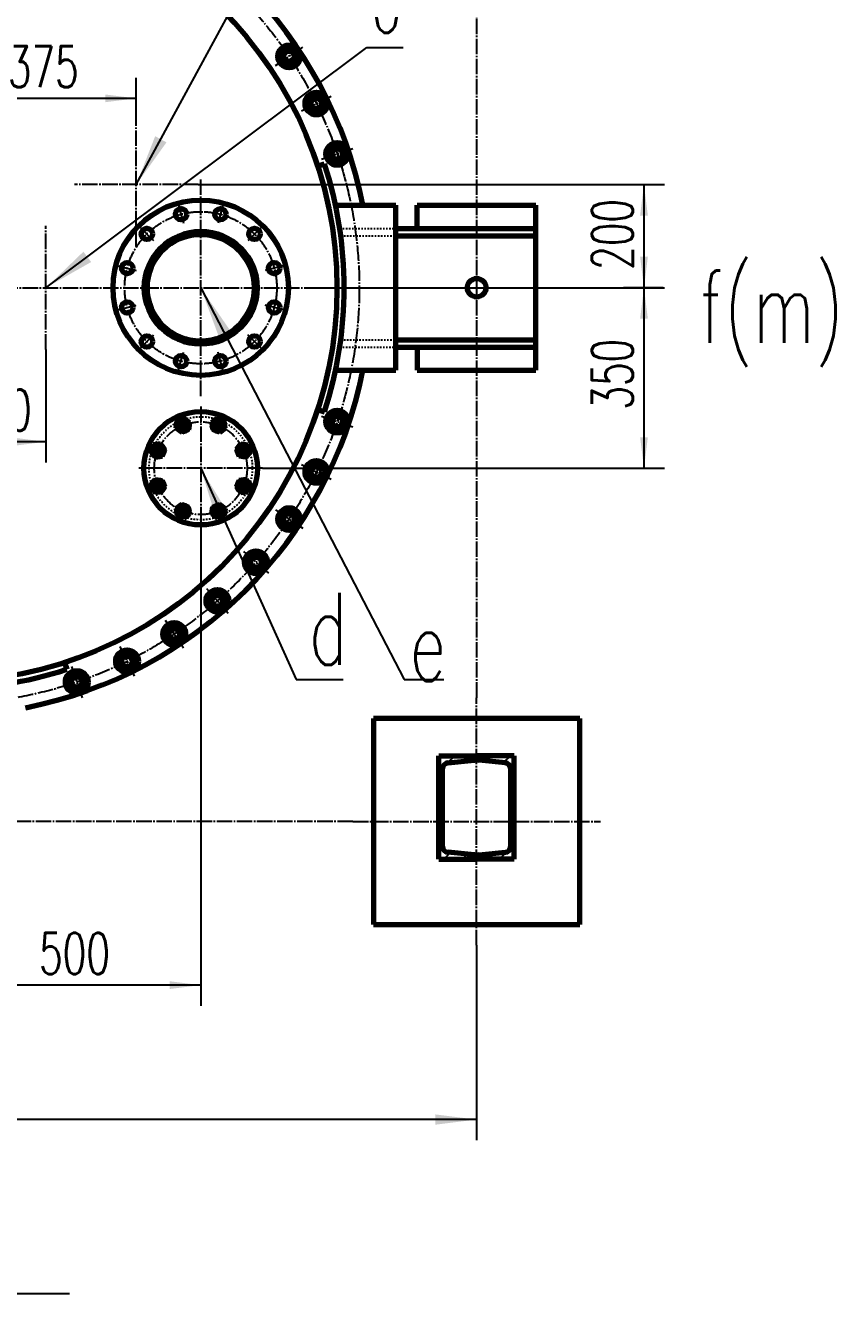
# Model space of a CAD drawing. Header units: millimetres. Extents: x -5940 to 5940, y -8410 to 8410.
# Drawn here: x -2843 to -1272, y -3916 to -1457 of the extents above; entities that cross this region are included whole.
import ezdxf

# ---------------------------------------------------------------- set-up
doc = ezdxf.new("R2010")
doc.units = ezdxf.units.MM
doc.linetypes.add('EB_DASH', pattern=[6, 3, -3])
doc.linetypes.add('EB_DASHDOT', pattern=[39, 30, -3, 3, -3])
for name, color, linetype, lineweight in [('CAXA0', 7, 'Continuous', 70), ('CAXA1', 1, 'EB_DASHDOT', 25), ('CAXA2', 6, 'EB_DASH', 25), ('CAXA3', 4, 'Continuous', 25), ('CAXA4', 3, 'Continuous', 25), ('CAXA5', 51, 'Continuous', 25)]:
    doc.layers.add(name, color=color, linetype=linetype, lineweight=lineweight)
doc.styles.add('机械', font='txt', dxfattribs={"width": 0.667, "bigfont": 'gbcbig.shx'})
doc.dimstyles.new('机械(4)', dxfattribs={"dimscale": 20, "dimtxt": 4, "dimasz": 3, "dimexe": 2, "dimexo": 0, "dimtad": 1, "dimdec": 1, "dimdsep": 46, "dimtxsty": '机械', "dimcen": 0, "dimdle": 4, "dimclrd": 256, "dimclre": 256, "dimclrt": 3, "dimaunit": 1, "dimazin": 2, "dimtfac": 1, "dimtdec": 3, "dimtmove": 0, "dimatfit": 3, "dimfxl": 0, "dimtolj": 1, "dimtzin": 0, "dimarcsym": 0})
doc.dimstyles.new('机械(5)', dxfattribs={"dimscale": 20, "dimtxt": 5, "dimasz": 4, "dimexe": 2, "dimexo": 0, "dimtad": 1, "dimdec": 1, "dimdsep": 46, "dimtxsty": '机械', "dimcen": 0, "dimdle": 5, "dimclrd": 256, "dimclre": 256, "dimclrt": 3, "dimazin": 2, "dimtfac": 1, "dimtdec": 3, "dimtmove": 0, "dimatfit": 3, "dimfxl": 0, "dimtolj": 1, "dimtzin": 0, "dimarcsym": 0})

# ---------------------------------------------------------------- blocks, each defined once
blk = doc.blocks.new('CAXBLOCK104', base_point=(-2743.9, -2730.2))
at = {"layer": 'CAXA0'}
for p, q in [((-2750.6, -2710.5), (-2764.3, -2726.2)), ((-2757.6, -2745.8), (-2764.3, -2726.2)), ((-2750.6, -2710.5), (-2730.2, -2714.6)), ((-2723.5, -2734.3), (-2730.2, -2714.6)), ((-2737.2, -2749.9), (-2757.6, -2745.8)), ((-2737.2, -2749.9), (-2723.5, -2734.3))]:
    blk.add_line(p, q, dxfattribs=at)
for radius in [22, 18, 10.2]:
    blk.add_circle((-2743.9, -2730.2), radius, dxfattribs=at)
at = {"layer": 'CAXA1', "linetype": 'EB_DASHDOT', "lineweight": 25}
blk.add_line((-2754.2, -2699.9), (-2733.6, -2760.5), dxfattribs=at)
at = {"layer": 'CAXA3'}
blk.add_arc((-2743.9, -2730.2), 12, 95.6096, 6.9163, dxfattribs=at)
blk = doc.blocks.new('CAXBLOCK105', base_point=(-2646.3, -2689.8))
at = {"layer": 'CAXA0'}
for p, q in [((-2655.5, -2671.2), (-2667.1, -2688.4)), ((-2655.5, -2671.2), (-2634.8, -2672.5)), ((-2625.6, -2691.2), (-2634.8, -2672.5)), ((-2657.9, -2707.1), (-2667.1, -2688.4)), ((-2637.1, -2708.4), (-2625.6, -2691.2)), ((-2637.1, -2708.4), (-2657.9, -2707.1))]:
    blk.add_line(p, q, dxfattribs=at)
for radius in [22, 18, 10.2]:
    blk.add_circle((-2646.3, -2689.8), radius, dxfattribs=at)
at = {"layer": 'CAXA1', "linetype": 'EB_DASHDOT', "lineweight": 25}
blk.add_line((-2660.5, -2661.1), (-2632.2, -2718.5), dxfattribs=at)
at = {"layer": 'CAXA3'}
blk.add_arc((-2646.3, -2689.8), 12, 103.1096, 14.4163, dxfattribs=at)
blk = doc.blocks.new('CAXBLOCK106', base_point=(-2554.8, -2637))
at = {"layer": 'CAXA0'}
for p, q in [((-2566.4, -2619.7), (-2575.6, -2638.3)), ((-2566.4, -2619.7), (-2545.6, -2618.3)), ((-2534.1, -2635.6), (-2545.6, -2618.3)), ((-2564, -2655.6), (-2575.6, -2638.3)), ((-2543.3, -2654.3), (-2564, -2655.6)), ((-2543.3, -2654.3), (-2534.1, -2635.6))]:
    blk.add_line(p, q, dxfattribs=at)
for radius in [22, 18, 10.2]:
    blk.add_circle((-2554.8, -2637), radius, dxfattribs=at)
at = {"layer": 'CAXA1', "linetype": 'EB_DASHDOT', "lineweight": 25}
blk.add_line((-2572.6, -2610.4), (-2537.1, -2663.6), dxfattribs=at)
at = {"layer": 'CAXA3'}
blk.add_arc((-2554.8, -2637), 12, 110.6096, 21.9163, dxfattribs=at)
blk = doc.blocks.new('CAXBLOCK107', base_point=(-2471, -2572.7))
at = {"layer": 'CAXA0'}
for p, q in [((-2484.7, -2557.1), (-2491.4, -2576.7)), ((-2484.7, -2557.1), (-2464.4, -2553)), ((-2450.7, -2568.6), (-2464.4, -2553)), ((-2477.7, -2592.4), (-2491.4, -2576.7)), ((-2457.3, -2588.3), (-2450.7, -2568.6)), ((-2457.3, -2588.3), (-2477.7, -2592.4))]:
    blk.add_line(p, q, dxfattribs=at)
for radius in [22, 18, 10.2]:
    blk.add_circle((-2471, -2572.7), radius, dxfattribs=at)
at = {"layer": 'CAXA1', "linetype": 'EB_DASHDOT', "lineweight": 25}
blk.add_line((-2492.1, -2548.6), (-2449.9, -2596.7), dxfattribs=at)
at = {"layer": 'CAXA3'}
blk.add_arc((-2471, -2572.7), 12, 118.1096, 29.4163, dxfattribs=at)
blk = doc.blocks.new('CAXBLOCK108', base_point=(-2396.4, -2498))
at = {"layer": 'CAXA0'}
for p, q in [((-2412, -2484.3), (-2392.3, -2477.6)), ((-2376.7, -2491.3), (-2392.3, -2477.6)), ((-2412, -2484.3), (-2416, -2504.7)), ((-2400.4, -2518.4), (-2416, -2504.7)), ((-2380.7, -2511.7), (-2376.7, -2491.3)), ((-2380.7, -2511.7), (-2400.4, -2518.4))]:
    blk.add_line(p, q, dxfattribs=at)
for radius in [22, 18, 10.2]:
    blk.add_circle((-2396.4, -2498), radius, dxfattribs=at)
at = {"layer": 'CAXA1', "linetype": 'EB_DASHDOT', "lineweight": 25}
blk.add_line((-2420.4, -2476.9), (-2372.3, -2519.1), dxfattribs=at)
at = {"layer": 'CAXA3'}
blk.add_arc((-2396.4, -2498), 12, 125.6096, 36.9163, dxfattribs=at)
blk = doc.blocks.new('CAXBLOCK109', base_point=(-2332.1, -2414.2))
at = {"layer": 'CAXA0'}
for p, q in [((-2349.3, -2402.6), (-2350.7, -2423.4)), ((-2349.3, -2402.6), (-2330.7, -2393.5)), ((-2313.4, -2405), (-2330.7, -2393.5)), ((-2314.8, -2425.7), (-2313.4, -2405)), ((-2333.4, -2434.9), (-2350.7, -2423.4)), ((-2314.8, -2425.7), (-2333.4, -2434.9))]:
    blk.add_line(p, q, dxfattribs=at)
for radius in [22, 18, 10.2]:
    blk.add_circle((-2332.1, -2414.2), radius, dxfattribs=at)
at = {"layer": 'CAXA1', "linetype": 'EB_DASHDOT', "lineweight": 25}
blk.add_line((-2358.7, -2396.4), (-2305.4, -2432), dxfattribs=at)
at = {"layer": 'CAXA3'}
blk.add_arc((-2332.1, -2414.2), 12, 133.1096, 44.4163, dxfattribs=at)
blk = doc.blocks.new('CAXBLOCK110', base_point=(-2279.2, -2322.7))
at = {"layer": 'CAXA0'}
for p, q in [((-2297.9, -2313.5), (-2280.6, -2302)), ((-2262, -2311.2), (-2280.6, -2302)), ((-2260.6, -2331.9), (-2262, -2311.2)), ((-2297.9, -2313.5), (-2296.5, -2334.3)), ((-2277.9, -2343.5), (-2296.5, -2334.3)), ((-2260.6, -2331.9), (-2277.9, -2343.5))]:
    blk.add_line(p, q, dxfattribs=at)
for radius in [22, 18, 10.2]:
    blk.add_circle((-2279.2, -2322.7), radius, dxfattribs=at)
at = {"layer": 'CAXA1', "linetype": 'EB_DASHDOT', "lineweight": 25}
blk.add_line((-2307.9, -2308.6), (-2250.5, -2336.9), dxfattribs=at)
at = {"layer": 'CAXA3'}
blk.add_arc((-2279.2, -2322.7), 12, 140.6096, 51.9163, dxfattribs=at)
blk = doc.blocks.new('CAXBLOCK111', base_point=(-2238.8, -2225.1))
at = {"layer": 'CAXA0'}
for p, q in [((-2258.5, -2218.5), (-2242.9, -2204.7)), ((-2223.2, -2211.4), (-2242.9, -2204.7)), ((-2219.1, -2231.8), (-2223.2, -2211.4)), ((-2258.5, -2218.5), (-2254.4, -2238.8)), ((-2219.1, -2231.8), (-2234.8, -2245.5)), ((-2234.8, -2245.5), (-2254.4, -2238.8))]:
    blk.add_line(p, q, dxfattribs=at)
for radius in [22, 18, 10.2]:
    blk.add_circle((-2238.8, -2225.1), radius, dxfattribs=at)
at = {"layer": 'CAXA1', "linetype": 'EB_DASHDOT', "lineweight": 25}
blk.add_line((-2269.1, -2214.8), (-2208.5, -2235.4), dxfattribs=at)
at = {"layer": 'CAXA3'}
blk.add_arc((-2238.8, -2225.1), 12, 148.1096, 59.4163, dxfattribs=at)
blk = doc.blocks.new('CAXBLOCK112', base_point=(-2238.8, -1706))
at = {"layer": 'CAXA0'}
for p, q in [((-2258.5, -1712.7), (-2254.4, -1692.3)), ((-2234.8, -1685.6), (-2254.4, -1692.3)), ((-2219.1, -1699.3), (-2234.8, -1685.6)), ((-2258.5, -1712.7), (-2242.9, -1726.4)), ((-2223.2, -1719.7), (-2242.9, -1726.4)), ((-2219.1, -1699.3), (-2223.2, -1719.7))]:
    blk.add_line(p, q, dxfattribs=at)
for radius in [22, 18, 10.2]:
    blk.add_circle((-2238.8, -1706), radius, dxfattribs=at)
at = {"layer": 'CAXA1', "linetype": 'EB_DASHDOT', "lineweight": 25}
blk.add_line((-2269.1, -1716.3), (-2208.5, -1695.7), dxfattribs=at)
at = {"layer": 'CAXA3'}
blk.add_arc((-2238.8, -1706), 12, 185.6096, 96.9163, dxfattribs=at)
blk = doc.blocks.new('CAXBLOCK113', base_point=(-2279.2, -1608.4))
at = {"layer": 'CAXA0'}
for p, q in [((-2297.9, -1617.6), (-2296.5, -1596.9)), ((-2277.9, -1587.7), (-2296.5, -1596.9)), ((-2260.6, -1599.2), (-2277.9, -1587.7)), ((-2297.9, -1617.6), (-2280.6, -1629.2)), ((-2262, -1620), (-2280.6, -1629.2)), ((-2260.6, -1599.2), (-2262, -1620))]:
    blk.add_line(p, q, dxfattribs=at)
for radius in [22, 18, 10.2]:
    blk.add_circle((-2279.2, -1608.4), radius, dxfattribs=at)
at = {"layer": 'CAXA1', "linetype": 'EB_DASHDOT', "lineweight": 25}
blk.add_line((-2307.9, -1622.6), (-2250.5, -1594.3), dxfattribs=at)
at = {"layer": 'CAXA3'}
blk.add_arc((-2279.2, -1608.4), 12, 193.1096, 104.4163, dxfattribs=at)
blk = doc.blocks.new('CAXBLOCK114', base_point=(-2332.1, -1516.9))
at = {"layer": 'CAXA0'}
for p, q in [((-2333.4, -1496.2), (-2350.7, -1507.8)), ((-2314.8, -1505.4), (-2333.4, -1496.2)), ((-2349.3, -1528.5), (-2350.7, -1507.8)), ((-2314.8, -1505.4), (-2313.4, -1526.1)), ((-2349.3, -1528.5), (-2330.7, -1537.7)), ((-2313.4, -1526.1), (-2330.7, -1537.7))]:
    blk.add_line(p, q, dxfattribs=at)
for radius in [22, 18, 10.2]:
    blk.add_circle((-2332.1, -1516.9), radius, dxfattribs=at)
at = {"layer": 'CAXA1', "linetype": 'EB_DASHDOT', "lineweight": 25}
blk.add_line((-2358.7, -1534.7), (-2305.4, -1499.2), dxfattribs=at)
at = {"layer": 'CAXA3'}
blk.add_arc((-2332.1, -1516.9), 12, 200.6096, 111.9163, dxfattribs=at)
blk = doc.blocks.new('*D187')
at = {"layer": 'CAXA4', "linetype": 'Continuous', "lineweight": 25}
for points in [[(-3003.5, -2264.2), (-2943.5, -2256.7), (-2943.5, -2271.7)], [(-2803.5, -2264.2), (-2863.5, -2256.7), (-2863.5, -2271.7)]]:
    blk.add_hatch(color=131, dxfattribs=at).paths.add_polyline_path(points, flags=0)
at = {"layer": 'CAXA4', "color": 131, "linetype": 'Continuous', "lineweight": 25}
for p, q in [((-2803.5, -2085.6), (-2803.5, -2304.2)), ((-3003.5, -3194.3), (-3003.5, -2224.2)), ((-2803.5, -2264.2), (-3003.5, -2264.2))]:
    blk.add_line(p, q, dxfattribs=at)
at = {"layer": 'CAXA4', "color": 3, "linetype": 'Continuous', "lineweight": 25, "insert": (-2968.6, -2162.8), "char_height": 80, "attachment_point": 1, "style": '机械'}
blk.add_mtext('200', dxfattribs=at)
blk = doc.blocks.new('*D189')
at = {"layer": 'CAXA4', "linetype": 'Continuous', "lineweight": 25}
blk.add_hatch(color=131, dxfattribs=at).paths.add_polyline_path([(-2503.5, -1965.6), (-2468.5, -2060.1), (-2446.3, -2048.6)], flags=0)
at = {"layer": 'CAXA4', "color": 131, "linetype": 'Continuous', "lineweight": 25}
for p, q in [((-2503.5, -1965.6), (-2109.1, -2725.1)), ((-2109.1, -2725.1), (-2032, -2725.1))]:
    blk.add_line(p, q, dxfattribs=at)
at = {"layer": 'CAXA4', "color": 3, "linetype": 'Continuous', "lineweight": 25, "insert": (-2099.1, -2588.2), "char_height": 140, "attachment_point": 1, "style": '机械'}
blk.add_mtext('e', dxfattribs=at)
blk = doc.blocks.new('*D192')
at = {"layer": 'CAXA4', "linetype": 'Continuous', "lineweight": 25}
blk.add_hatch(color=131, dxfattribs=at).paths.add_polyline_path([(-2803.5, -1965.6), (-2715.9, -1915.6), (-2730.9, -1895.6)], flags=0)
at = {"layer": 'CAXA4', "color": 131, "linetype": 'Continuous', "lineweight": 25}
for p, q in [((-2803.5, -1965.6), (-2181.4, -1499.5)), ((-2181.4, -1499.5), (-2111, -1499.5))]:
    blk.add_line(p, q, dxfattribs=at)
at = {"layer": 'CAXA4', "color": 3, "linetype": 'Continuous', "lineweight": 25, "insert": (-2171.4, -1331.4), "char_height": 140, "attachment_point": 1, "style": '机械'}
blk.add_mtext('J', dxfattribs=at)
blk = doc.blocks.new('*D196')
at = {"layer": 'CAXA4', "linetype": 'Continuous', "lineweight": 25}
for points in [[(-1644, -1765.6), (-1651.5, -1825.6), (-1636.5, -1825.6)], [(-1644, -1965.6), (-1651.5, -1905.6), (-1636.5, -1905.6)]]:
    blk.add_hatch(color=131, dxfattribs=at).paths.add_polyline_path(points, flags=0)
at = {"layer": 'CAXA4', "color": 131, "linetype": 'Continuous', "lineweight": 25}
for p, q in [((-2508.5, -1765.6), (-1604, -1765.6)), ((-1644, -1765.6), (-1644, -1965.6)), ((-1606.7, -1965.6), (-1684, -1965.6))]:
    blk.add_line(p, q, dxfattribs=at)
at = {"layer": 'CAXA4', "color": 3, "linetype": 'Continuous', "lineweight": 25, "insert": (-1745.3, -1930.7), "char_height": 80, "attachment_point": 1, "rotation": 90, "style": '机械'}
blk.add_mtext('200', dxfattribs=at)
blk = doc.blocks.new('*D197')
at = {"layer": 'CAXA4', "linetype": 'Continuous', "lineweight": 25}
blk.add_hatch(color=131, dxfattribs=at).paths.add_polyline_path([(-2628.5, -1765.6), (-2569.8, -1683.6), (-2591.8, -1671.7)], flags=0)
at = {"layer": 'CAXA4', "color": 131, "linetype": 'Continuous', "lineweight": 25}
for p, q in [((-2628.5, -1765.6), (-2389.9, -1325.7)), ((-2389.9, -1325.7), (-2260.4, -1325.7))]:
    blk.add_line(p, q, dxfattribs=at)
at = {"layer": 'CAXA4', "color": 3, "linetype": 'Continuous', "lineweight": 25, "insert": (-2327.4, -1157.7), "char_height": 140, "attachment_point": 1, "style": '机械'}
blk.add_mtext('k', dxfattribs=at)
blk = doc.blocks.new('*D198')
at = {"layer": 'CAXA4', "linetype": 'Continuous', "lineweight": 25}
for points in [[(-3003.5, -1598.3), (-2943.5, -1590.8), (-2943.5, -1605.8)], [(-2628.5, -1598.3), (-2688.5, -1590.8), (-2688.5, -1605.8)]]:
    blk.add_hatch(color=131, dxfattribs=at).paths.add_polyline_path(points, flags=0)
at = {"layer": 'CAXA4', "color": 131, "linetype": 'Continuous', "lineweight": 25}
for p, q in [((-3003.5, -1823.1), (-3003.5, -1558.3)), ((-2628.5, -1645.6), (-2628.5, -1558.3)), ((-2628.5, -1598.3), (-3003.5, -1598.3))]:
    blk.add_line(p, q, dxfattribs=at)
at = {"layer": 'CAXA4', "color": 3, "linetype": 'Continuous', "lineweight": 25, "insert": (-2877.3, -1496.9), "char_height": 80, "attachment_point": 1, "style": '机械'}
blk.add_mtext('375', dxfattribs=at)
blk = doc.blocks.new('CAXBLOCK120', base_point=(-2420.4, -2350))
at = {"layer": 'CAXA0'}
for p, q in [((-2434.1, -2351.8), (-2428.8, -2339)), ((-2425.7, -2362.8), (-2434.1, -2351.8)), ((-2415.1, -2337.2), (-2428.8, -2339)), ((-2425.7, -2362.8), (-2411.9, -2361)), ((-2415.1, -2337.2), (-2406.6, -2348.2)), ((-2411.9, -2361), (-2406.6, -2348.2))]:
    blk.add_line(p, q, dxfattribs=at)
for radius in [12, 6.8]:
    blk.add_circle((-2420.4, -2350), radius, dxfattribs=at)
at = {"layer": 'CAXA1', "linetype": 'EB_DASHDOT', "lineweight": 25}
blk.add_line((-2406.5, -2355.8), (-2434.2, -2344.3), dxfattribs=at)
at = {"layer": 'CAXA3'}
blk.add_arc((-2420.4, -2350), 8, 147.5, 337.5, dxfattribs=at)
blk = doc.blocks.new('CAXBLOCK121', base_point=(-2420.4, -2281.1))
at = {"layer": 'CAXA0'}
for p, q in [((-2425.7, -2268.3), (-2434.1, -2279.3)), ((-2428.8, -2292.1), (-2434.1, -2279.3)), ((-2425.7, -2268.3), (-2411.9, -2270.1)), ((-2415.1, -2293.9), (-2406.6, -2282.9)), ((-2406.6, -2282.9), (-2411.9, -2270.1)), ((-2415.1, -2293.9), (-2428.8, -2292.1))]:
    blk.add_line(p, q, dxfattribs=at)
for radius in [12, 6.8]:
    blk.add_circle((-2420.4, -2281.1), radius, dxfattribs=at)
at = {"layer": 'CAXA1', "linetype": 'EB_DASHDOT', "lineweight": 25}
blk.add_line((-2406.5, -2275.4), (-2434.2, -2286.9), dxfattribs=at)
at = {"layer": 'CAXA3'}
blk.add_arc((-2420.4, -2281.1), 8, 192.5, 22.5, dxfattribs=at)
blk = doc.blocks.new('CAXBLOCK122', base_point=(-2469.1, -2232.4))
at = {"layer": 'CAXA0'}
for p, q in [((-2481.9, -2227.1), (-2470.9, -2218.7)), ((-2481.9, -2227.1), (-2480.1, -2240.9)), ((-2458.1, -2224), (-2470.9, -2218.7)), ((-2456.3, -2237.7), (-2467.3, -2246.2)), ((-2456.3, -2237.7), (-2458.1, -2224)), ((-2467.3, -2246.2), (-2480.1, -2240.9))]:
    blk.add_line(p, q, dxfattribs=at)
for radius in [12, 6.8]:
    blk.add_circle((-2469.1, -2232.4), radius, dxfattribs=at)
at = {"layer": 'CAXA1', "linetype": 'EB_DASHDOT', "lineweight": 25}
blk.add_line((-2463.3, -2218.6), (-2474.8, -2246.3), dxfattribs=at)
at = {"layer": 'CAXA3'}
blk.add_arc((-2469.1, -2232.4), 8, 237.5, 67.5, dxfattribs=at)
blk = doc.blocks.new('CAXBLOCK123', base_point=(-2538, -2232.4))
at = {"layer": 'CAXA0'}
for p, q in [((-2550.8, -2237.7), (-2548.9, -2224)), ((-2550.8, -2237.7), (-2539.8, -2246.2)), ((-2536.1, -2218.7), (-2548.9, -2224)), ((-2525.2, -2227.1), (-2536.1, -2218.7)), ((-2525.2, -2227.1), (-2527, -2240.9)), ((-2527, -2240.9), (-2539.8, -2246.2))]:
    blk.add_line(p, q, dxfattribs=at)
for radius in [12, 6.8]:
    blk.add_circle((-2538, -2232.4), radius, dxfattribs=at)
at = {"layer": 'CAXA1', "linetype": 'EB_DASHDOT', "lineweight": 25}
blk.add_line((-2543.7, -2218.6), (-2532.2, -2246.3), dxfattribs=at)
at = {"layer": 'CAXA3'}
blk.add_arc((-2538, -2232.4), 8, 282.5, 112.5, dxfattribs=at)
blk = doc.blocks.new('CAXBLOCK124', base_point=(-2586.7, -2281.1))
at = {"layer": 'CAXA0'}
for p, q in [((-2595.1, -2270.1), (-2600.4, -2282.9)), ((-2592, -2293.9), (-2600.4, -2282.9)), ((-2581.4, -2268.3), (-2595.1, -2270.1)), ((-2581.4, -2268.3), (-2572.9, -2279.3)), ((-2572.9, -2279.3), (-2578.2, -2292.1)), ((-2592, -2293.9), (-2578.2, -2292.1))]:
    blk.add_line(p, q, dxfattribs=at)
for radius in [12, 6.8]:
    blk.add_circle((-2586.7, -2281.1), radius, dxfattribs=at)
at = {"layer": 'CAXA1', "linetype": 'EB_DASHDOT', "lineweight": 25}
blk.add_line((-2600.5, -2275.4), (-2572.8, -2286.9), dxfattribs=at)
at = {"layer": 'CAXA3'}
blk.add_arc((-2586.7, -2281.1), 8, 327.5, 157.5, dxfattribs=at)
blk = doc.blocks.new('CAXBLOCK125', base_point=(-2586.7, -2350))
at = {"layer": 'CAXA0'}
for p, q in [((-2592, -2337.2), (-2600.4, -2348.2)), ((-2600.4, -2348.2), (-2595.1, -2361)), ((-2581.4, -2362.8), (-2595.1, -2361)), ((-2592, -2337.2), (-2578.2, -2339)), ((-2581.4, -2362.8), (-2572.9, -2351.8)), ((-2578.2, -2339), (-2572.9, -2351.8))]:
    blk.add_line(p, q, dxfattribs=at)
for radius in [12, 6.8]:
    blk.add_circle((-2586.7, -2350), radius, dxfattribs=at)
at = {"layer": 'CAXA1', "linetype": 'EB_DASHDOT', "lineweight": 25}
blk.add_line((-2600.5, -2355.8), (-2572.8, -2344.3), dxfattribs=at)
at = {"layer": 'CAXA3'}
blk.add_arc((-2586.7, -2350), 8, 12.5, 202.5, dxfattribs=at)
blk = doc.blocks.new('CAXBLOCK126', base_point=(-2469.1, -2398.7))
at = {"layer": 'CAXA0'}
for p, q in [((-2480.1, -2390.3), (-2467.3, -2385)), ((-2456.3, -2393.4), (-2467.3, -2385)), ((-2481.9, -2404), (-2480.1, -2390.3)), ((-2481.9, -2404), (-2470.9, -2412.5)), ((-2470.9, -2412.5), (-2458.1, -2407.2)), ((-2456.3, -2393.4), (-2458.1, -2407.2))]:
    blk.add_line(p, q, dxfattribs=at)
for radius in [12, 6.8]:
    blk.add_circle((-2469.1, -2398.7), radius, dxfattribs=at)
at = {"layer": 'CAXA1', "linetype": 'EB_DASHDOT', "lineweight": 25}
blk.add_line((-2463.3, -2412.6), (-2474.8, -2384.9), dxfattribs=at)
at = {"layer": 'CAXA3'}
blk.add_arc((-2469.1, -2398.7), 8, 102.5, 292.5, dxfattribs=at)
blk = doc.blocks.new('CAXBLOCK127', base_point=(-2538, -2398.7))
at = {"layer": 'CAXA0'}
for p, q in [((-2550.8, -2393.4), (-2539.8, -2385)), ((-2539.8, -2385), (-2527, -2390.3)), ((-2550.8, -2393.4), (-2548.9, -2407.2)), ((-2548.9, -2407.2), (-2536.1, -2412.5)), ((-2525.2, -2404), (-2536.1, -2412.5)), ((-2525.2, -2404), (-2527, -2390.3))]:
    blk.add_line(p, q, dxfattribs=at)
for radius in [12, 6.8]:
    blk.add_circle((-2538, -2398.7), radius, dxfattribs=at)
at = {"layer": 'CAXA1', "linetype": 'EB_DASHDOT', "lineweight": 25}
blk.add_line((-2543.7, -2412.6), (-2532.2, -2384.9), dxfattribs=at)
at = {"layer": 'CAXA3'}
blk.add_arc((-2538, -2398.7), 8, 57.5, 247.5, dxfattribs=at)
blk = doc.blocks.new('*D209')
at = {"layer": 'CAXA4', "linetype": 'Continuous', "lineweight": 25}
for points in [[(-3003.5, -3317.9), (-2943.5, -3310.4), (-2943.5, -3325.4)], [(-2503.5, -3317.9), (-2563.5, -3310.4), (-2563.5, -3325.4)]]:
    blk.add_hatch(color=131, dxfattribs=at).paths.add_polyline_path(points, flags=0)
at = {"layer": 'CAXA4', "color": 131, "linetype": 'Continuous', "lineweight": 25}
for p, q in [((-2503.5, -2435.6), (-2503.5, -3357.9)), ((-3003.5, -3194.3), (-3003.5, -3357.9)), ((-2503.5, -3317.9), (-3003.5, -3317.9))]:
    blk.add_line(p, q, dxfattribs=at)
at = {"layer": 'CAXA4', "color": 3, "linetype": 'Continuous', "lineweight": 25, "insert": (-2816.8, -3216.5), "char_height": 80, "attachment_point": 1, "style": '机械'}
blk.add_mtext('500', dxfattribs=at)
blk = doc.blocks.new('*D210')
at = {"layer": 'CAXA4', "linetype": 'Continuous', "lineweight": 25}
blk.add_hatch(color=131, dxfattribs=at).paths.add_polyline_path([(-2503.5, -2315.6), (-2473.7, -2411.8), (-2450.9, -2401.6)], flags=0)
at = {"layer": 'CAXA4', "color": 131, "linetype": 'Continuous', "lineweight": 25}
for p, q in [((-2503.5, -2315.6), (-2318.5, -2725.1)), ((-2318.5, -2725.1), (-2227.2, -2725.1))]:
    blk.add_line(p, q, dxfattribs=at)
at = {"layer": 'CAXA4', "color": 3, "linetype": 'Continuous', "lineweight": 25, "insert": (-2294.2, -2557.1), "char_height": 140, "attachment_point": 1, "style": '机械'}
blk.add_mtext('d', dxfattribs=at)
blk = doc.blocks.new('*D211')
at = {"layer": 'CAXA4', "linetype": 'Continuous', "lineweight": 25}
for points in [[(-1644, -1965.6), (-1651.5, -2025.6), (-1636.5, -2025.6)], [(-1644, -2315.6), (-1651.5, -2255.6), (-1636.5, -2255.6)]]:
    blk.add_hatch(color=131, dxfattribs=at).paths.add_polyline_path(points, flags=0)
at = {"layer": 'CAXA4', "color": 131, "linetype": 'Continuous', "lineweight": 25}
for p, q in [((-1853.5, -1965.6), (-1604, -1965.6)), ((-1644, -1965.6), (-1644, -2315.6)), ((-2383.5, -2315.6), (-1604, -2315.6))]:
    blk.add_line(p, q, dxfattribs=at)
at = {"layer": 'CAXA4', "color": 3, "linetype": 'Continuous', "lineweight": 25, "insert": (-1745.3, -2201.9), "char_height": 80, "attachment_point": 1, "rotation": 90, "style": '机械'}
blk.add_mtext('350', dxfattribs=at)
blk = doc.blocks.new('CAXBLOCK131')
at = {"layer": 'CAXA0', "color": 0, "linetype": 'Continuous', "lineweight": 25}
for p, q in [((-2011.5, -2873.6), (-2024.8, -2886.9)), ((-1975.5, -2873.6), (-1984.9, -2882.9)), ((-1939.6, -2873.6), (-1949.2, -2883.2)), ((-1903.7, -2873.6), (-1916.6, -2886.5)), ((-2034.4, -2896.5), (-2041.5, -2903.6)), ((-1895.5, -2901.3), (-1902.5, -2908.3)), ((-2034.5, -2932.5), (-2041.5, -2939.5)), ((-1895.5, -2937.2), (-1902.5, -2944.2)), ((-2034.5, -2968.4), (-2041.5, -2975.4)), ((-1895.5, -2973.1), (-1902.5, -2980.1)), ((-2034.5, -3004.3), (-2041.5, -3011.3)), ((-1895.5, -3009), (-1902.5, -3016)), ((-2034.5, -3040.3), (-2041.5, -3047.3)), ((-1895.5, -3044.9), (-1902.9, -3052.4)), ((-2019.1, -3060.8), (-2031.9, -3073.6)), ((-1986.4, -3064.1), (-1995.9, -3073.6)), ((-1950.5, -3064.1), (-1960, -3073.6)), ((-1910.4, -3059.9), (-1924.1, -3073.6))]:
    blk.add_line(p, q, dxfattribs=at)
blk = doc.blocks.new('*D234')
at = {"layer": 'CAXA4', "linetype": 'Continuous', "lineweight": 25}
for points in [[(-4038.5, -3578.6), (-3958.5, -3568.6), (-3958.5, -3588.6)], [(-1968.5, -3578.6), (-2048.5, -3568.6), (-2048.5, -3588.6)]]:
    blk.add_hatch(color=131, dxfattribs=at).paths.add_polyline_path(points, flags=0)
at = {"layer": 'CAXA4', "color": 131, "linetype": 'Continuous', "lineweight": 25}
for p, q in [((-4038.5, -3240.6), (-4038.5, -3618.6)), ((-1968.5, -3240.6), (-1968.5, -3618.6)), ((-1968.5, -3578.6), (-4038.5, -3578.6))]:
    blk.add_line(p, q, dxfattribs=at)
at = {"layer": 'CAXA4', "color": 3, "linetype": 'Continuous', "lineweight": 25, "insert": (-3113.7, -3455), "char_height": 100, "attachment_point": 1, "style": '机械'}
blk.add_mtext('2070', dxfattribs=at)

msp = doc.modelspace()

# ---------------------------------------------------------------- linework, layer by layer
at = {"layer": 'CAXA0'}
for p, q in [((-2276.86, -1729.48), (-2263.54, -1725.15)), ((-2242.09, -1805.57), (-2125.46, -1805.57)), ((-2125.46, -2125.57), (-2125.46, -1805.57)), ((-2083.46, -1805.57), (-1853.46, -1805.57)), ((-2083.46, -1850.57), (-2083.46, -1805.57)), ((-1853.46, -2125.57), (-1853.46, -1805.57)), ((-2125.46, -1850.57), (-1853.46, -1850.57)), ((-2125.46, -1864.57), (-1853.46, -1864.57)), ((-2125.46, -2066.57), (-1853.46, -2066.57)), ((-2125.46, -2080.57), (-1853.46, -2080.57)), ((-2083.46, -2080.57), (-2083.46, -2125.57)), ((-2242.09, -2125.57), (-2125.46, -2125.57)), ((-2083.46, -2125.57), (-1853.46, -2125.57)), ((-2276.86, -2201.66), (-2263.54, -2205.99)), ((-2767.38, -2692.18), (-2763.05, -2705.49)), ((-1768.46, -2800.57), (-2168.46, -2800.57)), ((-2168.46, -2800.57), (-2168.46, -3200.57)), ((-1768.46, -3200.57), (-1768.46, -2800.57)), ((-2041.46, -3073.57), (-2041.46, -2873.57)), ((-2041.46, -2873.57), (-1968.46, -2873.57)), ((-1895.46, -2873.57), (-1968.46, -2873.57)), ((-1968.46, -2876.29), (-1968.46, -2873.57)), ((-1968.46, -2876.29), (-1968.46, -2873.57)), ((-1895.46, -3073.57), (-1895.46, -2873.57)), ((-2034.46, -3049.32), (-2034.46, -2897.82)), ((-2024.56, -2886.88), (-1973.42, -2881.77)), ((-1912.37, -2886.88), (-1963.51, -2881.77)), ((-1902.46, -3049.32), (-1902.46, -2897.82)), ((-2041.46, -3073.57), (-1968.46, -3073.57)), ((-1973.42, -3065.37), (-2024.56, -3060.26)), ((-1968.46, -3070.85), (-1968.46, -3073.57)), ((-1968.46, -3070.85), (-1968.46, -3073.57)), ((-1895.46, -3073.57), (-1968.46, -3073.57)), ((-1963.51, -3065.37), (-1912.37, -3060.26)), ((-2168.46, -3200.57), (-1768.46, -3200.57))]:
    msp.add_line(p, q, dxfattribs=at)
for centre, radius in [((-3003.46, -1965.57), 764), ((-2503.46, -1965.57), 170), ((-2541.64, -1823.1), 11), ((-2465.29, -1823.1), 11), ((-2607.76, -1861.27), 11), ((-2503.46, -1965.57), 109.5), ((-2503.46, -1965.57), 103.5), ((-2399.17, -1861.27), 11), ((-2645.94, -1927.39), 11), ((-2360.99, -1927.39), 11), ((-1968.46, -1965.57), 18), ((-2645.94, -2003.75), 11), ((-2360.99, -2003.75), 11), ((-2607.76, -2069.87), 11), ((-2399.17, -2069.87), 11), ((-2541.64, -2108.04), 11), ((-2465.29, -2108.04), 11), ((-2503.51, -2315.57), 110)]:
    msp.add_circle(centre, radius, dxfattribs=at)
for centre, radius, start, end in [((-3003.46, -1965.57), 830, 11.11455, 78.88545), ((-3003.46, -1965.57), 778, 342, 18), ((-3003.46, -1965.57), 830, 281.11455, 348.88545), ((-3003.46, -1965.57), 778, 252, 288), ((-1973.96, -2876.29), 5.5, 275.71059, 0), ((-1962.96, -2876.29), 5.5, 180, 264.28941), ((-2023.46, -2897.82), 11, 95.71059, 180), ((-1913.46, -2897.82), 11, 0, 84.28941), ((-2023.46, -3049.32), 11, 180, 264.28941), ((-1913.46, -3049.32), 11, 275.71059, 0), ((-1973.96, -3070.85), 5.5, 0, 84.28941), ((-1962.96, -3070.85), 5.5, 95.71059, 180)]:
    msp.add_arc(centre, radius, start, end, dxfattribs=at)
at = {"layer": 'CAXA1', "linetype": 'EB_DASHDOT', "lineweight": 25}
for p, q in [((-1968.46, -1170.57), (-1968.46, -2760.57)), ((-2628.46, -1885.57), (-2628.46, -1645.57)), ((-2508.46, -1765.57), (-2748.46, -1765.57)), ((-2503.46, -2175.57), (-2503.46, -1755.57)), ((-2546.3, -1805.71), (-2536.98, -1840.48)), ((-2460.63, -1805.71), (-2469.95, -1840.48)), ((-2803.46, -2085.57), (-2803.46, -1845.57)), ((-2620.49, -1848.54), (-2595.03, -1874)), ((-2386.44, -1848.54), (-2411.89, -1874)), ((-2663.32, -1922.74), (-2628.55, -1932.05)), ((-2343.6, -1922.74), (-2378.38, -1932.05)), ((-4330.91, -1965.57), (-1606.69, -1965.57)), ((-2290.29, -1965.57), (-1825.92, -1965.57)), ((-2663.32, -2008.4), (-2628.55, -1999.09)), ((-2343.6, -2008.4), (-2378.38, -1999.09)), ((-2620.49, -2082.6), (-2595.03, -2057.14)), ((-2386.44, -2082.6), (-2411.89, -2057.14)), ((-2546.3, -2125.43), (-2536.98, -2090.66)), ((-2460.63, -2125.43), (-2469.95, -2090.66)), ((-2503.51, -2195.57), (-2503.51, -2435.57)), ((-2383.51, -2315.57), (-2623.51, -2315.57)), ((-1968.46, -3240.57), (-1968.46, -2760.57)), ((-2208.46, -3000.57), (-3798.46, -3000.57)), ((-2208.46, -3000.57), (-1728.46, -3000.57))]:
    msp.add_line(p, q, dxfattribs=at)
for centre, radius in [((-3003.46, -1965.57), 807.5), ((-2503.46, -1965.57), 147.5), ((-2503.51, -2315.57), 90)]:
    msp.add_circle(centre, radius, dxfattribs=at)
at = {"layer": 'CAXA2'}
for p, q in [((-2234.01, -1850.57), (-2125.46, -1850.57)), ((-2232.05, -1864.57), (-2125.46, -1864.57)), ((-2234.01, -2080.57), (-2125.46, -2080.57)), ((-2232.05, -2066.57), (-2125.46, -2066.57))]:
    msp.add_line(p, q, dxfattribs=at)
msp.add_circle((-2503.51, -2315.57), 100, dxfattribs=at)
at = {"layer": 'CAXA3'}
msp.add_line((-3283.68, -3916.15), (-2758.16, -3916.15), dxfattribs=at)

# ---------------------------------------------------------------- block references
at = {"layer": 'CAXA0'}
for name, p in [('CAXBLOCK114', (-2332.05, -1516.95)), ('CAXBLOCK113', (-2279.24, -1608.42)), ('CAXBLOCK112', (-2238.82, -1706.01)), ('CAXBLOCK111', (-2238.82, -2225.13)), ('CAXBLOCK123', (-2537.95, -2232.42)), ('CAXBLOCK122', (-2469.07, -2232.42)), ('CAXBLOCK124', (-2586.66, -2281.13)), ('CAXBLOCK121', (-2420.36, -2281.13)), ('CAXBLOCK110', (-2279.24, -2322.72)), ('CAXBLOCK125', (-2586.66, -2350.01)), ('CAXBLOCK120', (-2420.36, -2350.01)), ('CAXBLOCK127', (-2537.95, -2398.72)), ('CAXBLOCK126', (-2469.07, -2398.72)), ('CAXBLOCK109', (-2332.05, -2414.19)), ('CAXBLOCK108', (-2396.35, -2497.99)), ('CAXBLOCK107', (-2471.04, -2572.68)), ('CAXBLOCK106', (-2554.84, -2636.98)), ('CAXBLOCK105', (-2646.32, -2689.79)), ('CAXBLOCK104', (-2743.9, -2730.22))]:
    msp.add_blockref(name, p, dxfattribs=at)
at = {"layer": 'CAXA4'}
for name in ['*D197', '*D192', '*D189', '*D210']:
    msp.add_blockref(name, (0, 0), dxfattribs=at)
at = {"layer": 'CAXA5'}
msp.add_blockref('CAXBLOCK131', (0, 0), dxfattribs=at)

# ---------------------------------------------------------------- texts
at = {"layer": 'CAXA4', "linetype": 'Continuous', "lineweight": 25, "insert": (-1536.52, -1932.39), "char_height": 140, "attachment_point": 1, "style": '机械'}
msp.add_mtext('f(m)', dxfattribs=at)

# ---------------------------------------------------------------- dimensions: what is measured, and where the dimension line sits
at = {"layer": 'CAXA4'}
for base, p1, p2, text, picture, middle in [((-2815.96, -1598.31), (-2628.46, -1645.57), (-3003.46, -1823.07), '375', '*D198', (-2815.96, -1545.81)), ((-2753.49, -3317.87), (-2503.51, -2435.57), (-3003.46, -3194.33), '500', '*D209', (-2753.49, -3265.37))]:
    dim = msp.add_linear_dim(base=base, p1=p1, p2=p2, text=text, dimstyle='机械(4)', dxfattribs=at)
    dim.commit()
    dim.dimension.update_dxf_attribs({"geometry": picture, "text_midpoint": middle})
for base, p1, p2, angle, text, dimstyle, picture, middle in [((-1643.96, -1865.57), (-2508.46, -1765.57), (-1606.69, -1965.57), 90, '200', '机械(4)', '*D196', (-1696.46, -1865.57)), ((-1643.96, -2140.57), (-1853.46, -1965.57), (-2383.51, -2315.57), 90, '350', '机械(4)', '*D211', (-1696.46, -2140.57)), ((-2903.46, -2264.18), (-2803.46, -2085.57), (-3003.46, -3194.33), 180, '200', '机械(4)', '*D187', (-2903.46, -2211.68)), ((-3003.46, -3578.6), (-1968.46, -3240.57), (-4038.46, -3240.57), 180, '2070', '机械(5)', '*D234', (-3003.46, -3516.1))]:
    dim = msp.add_linear_dim(base=base, p1=p1, p2=p2, angle=angle, text=text, dimstyle=dimstyle, dxfattribs=at)
    dim.commit()
    dim.dimension.update_dxf_attribs({"geometry": picture, "text_midpoint": middle})

doc.saveas('drawing.dxf')
